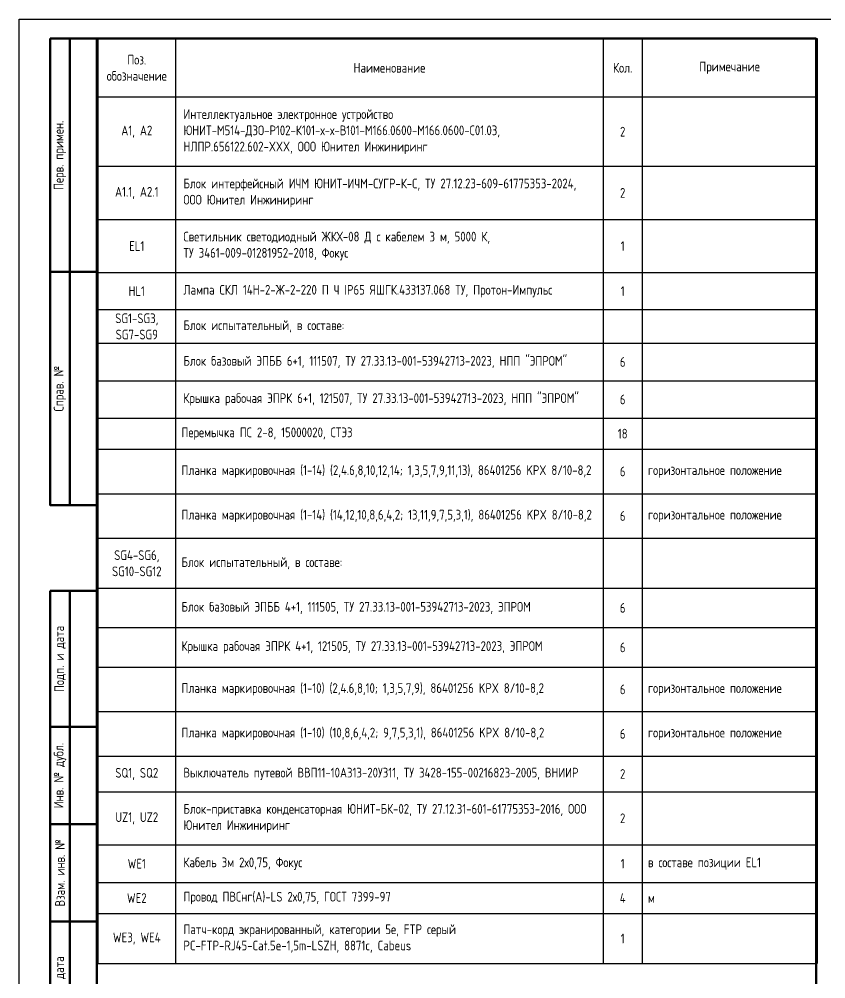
# Model space of a CAD drawing. Header units: millimetres. Extents: x -1102 to 3953, y -90 to 618.
# Drawn here: x -420 to -212.5, y 50.2 to 297 of the extents above; entities that cross this region are included whole.
import ezdxf

# ---------------------------------------------------------------- set-up
doc = ezdxf.new("R2010")
doc.units = ezdxf.units.MM
doc.styles.add('Gost_type_A', font='GOST_A.TTF')

# ---------------------------------------------------------------- blocks, each defined once
blk = doc.blocks.new('*T16')
at = {"color": 0, "lineweight": -2, "transparency": 16777216}
for p, q in [((0, 0), (185, 0)), ((0, 0), (0, -15)), ((20, 0), (20, -15)), ((130, 0), (130, -15)), ((140, 0), (140, -15)), ((185, 0), (185, -15)), ((209.75, 0), (394.75, 0)), ((209.75, 0), (209.75, -15)), ((229.75, 0), (229.75, -15)), ((339.75, 0), (339.75, -15)), ((349.75, 0), (349.75, -15)), ((394.75, 0), (394.75, -15))]:
    blk.add_line(p, q, dxfattribs=at)
at = {"color": 0, "linetype": 'ByBlock', "lineweight": -2, "transparency": 16777216}
for p, q in [((0, -15), (185, -15)), ((0, -15), (0, -237.81)), ((20, -15), (20, -237.81)), ((130, -15), (130, -237.81)), ((140, -15), (140, -97.58)), ((185, -15), (185, -237.81)), ((209.75, -15), (394.75, -15)), ((209.75, -15), (209.75, -170.33)), ((229.75, -15), (229.75, -170.33)), ((339.75, -15), (339.75, -170.33)), ((349.75, -15), (349.75, -102.88)), ((394.75, -15), (394.75, -170.33)), ((209.75, -32), (394.75, -32)), ((0, -32.83), (185, -32.83)), ((209.75, -40.67), (394.75, -40.67)), ((0, -46.5), (185, -46.5)), ((209.75, -50.29), (394.75, -50.29)), ((209.75, -58.29), (394.75, -58.29)), ((0, -60.17), (185, -60.17)), ((209.75, -68.74), (394.75, -68.74)), ((0, -69.67), (185, -69.67)), ((0, -78.34), (185, -78.34)), ((209.75, -85.74), (394.75, -85.74)), ((0, -87.96), (185, -87.96)), ((209.75, -94.88), (394.75, -94.88)), ((0, -97.58), (185, -97.58)), ((140, -97.58), (140, -184.5)), ((209.75, -102.88), (394.75, -102.88)), ((349.75, -102.88), (349.75, -114.33)), ((0, -105.58), (185, -105.58)), ((209.75, -114.33), (394.75, -114.33)), ((349.75, -114.33), (349.75, -170.33)), ((0, -117.03), (185, -117.03)), ((209.75, -122.33), (394.75, -122.33)), ((0, -128.48), (185, -128.48)), ((209.75, -130.33), (394.75, -130.33)), ((209.75, -138.33), (394.75, -138.33)), ((0, -141.31), (185, -141.31)), ((209.75, -146.33), (394.75, -146.33)), ((0, -151.46), (185, -151.46)), ((209.75, -154.33), (394.75, -154.33)), ((0, -161.6), (185, -161.6)), ((209.75, -162.33), (394.75, -162.33)), ((209.75, -170.33), (394.75, -170.33)), ((0, -173.05), (185, -173.05)), ((0, -184.5), (185, -184.5)), ((140, -184.5), (140, -237.81)), ((0, -193.65), (185, -193.65)), ((0, -207.31), (185, -207.31)), ((0, -216.98), (185, -216.98)), ((0, -224.98), (185, -224.98)), ((0, -237.81), (185, -237.81))]:
    blk.add_line(p, q, dxfattribs=at)
at = {"transparency": 16777216, "char_height": 2.5, "style": 'Gost_type_A'}
for s, insert, width, attachment_point in [('Поз. обозначение', (10, -7.5), 17, 5), ('Поз. обозначение', (219.75, -7.5), 17, 5), ('Наименование', (75, -7.5), 107, 5), ('Кол.', (135, -7.5), 7, 5), ('Примечание', (162.5, -7.5), 42, 5), ('Наименование', (284.75, -7.5), 107, 5), ('Кол.', (344.75, -7.5), 7, 5), ('Примечание', (372.25, -7.5), 42, 5), ('Перемычка ПС 2-8, 15000020, СТЭЗ ', (21.5, -101.58), 107, 4), ('18', (135, -101.58), 7, 5), ('Планка маркировочная (41-52), 86401217 KPX 6/10-6,2', (231.25, -108.61), 107, 4), ('6', (135, -111.3), 7, 5), ('Планка маркировочная (1-14) (14,12,10,8,6,4,2; 13,11,9,7,5,3,1), 86401256 KPX 8/10-8,2', (21.5, -122.75), 107, 4), ('6', (135, -122.75), 7, 5), ('{\\C256;Блок испытательный, в составе:}', (21.5, -134.9), 107, 4), ('Блок базовый ЭПББ 4+1, 111505, ТУ 27.33.13-001-53942713-2023, ЭПРОМ', (21.5, -146.38), 107, 4), ('6', (135, -146.38), 7, 5), ('Крышка рабочая ЭПРК 4+1, 121505, ТУ 27.33.13-001-53942713-2023, ЭПРОМ', (21.5, -156.53), 107, 4), ('6', (135, -156.53), 7, 5), ('Планка маркировочная (1-10) (2,4.6,8,10; 1,3,5,7,9), 86401256 KPX 8/10-8,2', (21.5, -167.33), 107, 4), ('6', (135, -167.33), 7, 5), ('Планка маркировочная (1-10) (10,8,6,4,2; 9,7,5,3,1), 86401256 KPX 8/10-8,2', (21.5, -178.78), 107, 4), ('6', (135, -178.78), 7, 5)]:
    blk.add_mtext(s, dxfattribs=dict(at, insert=insert, width=width, attachment_point=attachment_point))
at = {"color": 0, "transparency": 16777216, "char_height": 2.5, "style": 'Gost_type_A'}
for s, insert, width, attachment_point in [('{\\C256;Интеллектуальное электронное устройство ЮНИТ-М514-ДЗО-Р102-К101-х-х-В101-М166.0600-М166.0600-С01.03, НЛПР.656122.602-XXX, }ООО Юнител Инжиниринг', (22, -23.92), 106, 4), ('X1:1-X1:40, X2:1-X2:40', (219.75, -23.5), 18, 5), ('{\\C256;Соединитель электрический RUT 6-RTK/S, HNT-090374, ТУ 27.33.13-001-54070557-2024, ГОСТ IEC 60947-7-1-2016, ОРТИС}', (231.75, -23.5), 106, 4), ('A1, A2', (10, -23.92), 18, 5), ('2', (135, -23.92), 7, 5), ('80', (344.75, -23.5), 7, 5), ('Блок интерфейсный ИЧМ ЮНИТ-ИЧМ-СУГР-К-С, ТУ 27.12.23-609-61775353-2024, ООО Юнител Инжиниринг', (22, -39.67), 106, 4), ('{\\C256;Пластина торцевая D-RUT 6-RTK, HNT-090665, ОРТИС}', (231.75, -36.33), 106, 4), ('14', (344.75, -36.33), 7, 5), ('A1.1, A2.1', (10, -39.67), 18, 5), ('2', (135, -39.67), 7, 5), ('Перемычка коммутационная SB 2-RTK/S, HNT-090979, ОРТИС', (231.75, -45.48), 106, 4), ('18', (344.75, -45.48), 7, 5), ('Светильник светодиодный ЖКХ-08 Д с кабелем 3 м, 5000 К,\\PТУ 3461-009-01281952-2018, Фокус ', (22, -53.33), 106, 4), ('EL1', (10, -53.33), 18, 5), ('1', (135, -53.33), 7, 5), ('Перемычка FB 2-RTK/S, HNT-091821, ОРТИС', (231.75, -54.29), 106, 4), ('6', (344.75, -54.29), 7, 5), ('{\\C256;Планка маркировочная (1-40), 86401256 KPX 8/10-8,2}', (231.75, -63.51), 106, 4), ('HL1', (10, -64.92), 18, 5), ('{\\C256;Лампа СКЛ 14Н-2-Ж-2-220 П Ч IP65 ЯШГК.433137.068 ТУ, Протон-Импульс}', (22, -64.92), 106, 4), ('1', (135, -64.92), 7, 5), ('2', (344.75, -63.51), 7, 5), ('вертикальное положение', (351.25, -63.51), 42, 4), ('SG1-SG3, SG7-SG9', (10, -74), 18, 5), ('{\\C256;Блок испытательный, в составе:}', (22, -74), 106, 4), ('X1:41-X1:52, X2:41-X2:52', (219.75, -77.24), 18, 5), ('Соединитель электрический RPV 4-MT(-P), HNT-131560, ТУ 27.33.13-001-54070557-2024, ГОСТ IEC 60947-7-1-2016, ОРТИС ', (231.75, -77.24), 106, 4), ('24', (344.75, -77.24), 7, 5), ('{\\C256;Блок базовый ЭПББ 6+1, 111507, ТУ 27.33.13-001-53942713-2023, НПП "ЭПРОМ"}', (22, -83.15), 106, 4), ('6', (135, -83.15), 7, 5), ('Пластина торцевая D-RPV 4-MT(-P), HNT-131561, ОРТИС', (231.75, -90.31), 106, 4), ('{\\C256;Крышка рабочая ЭПРК 6+1, 121507, ТУ 27.33.13-001-53942713-2023, НПП "ЭПРОМ"}', (22, -92.77), 106, 4), ('10', (344.75, -90.31), 7, 5), ('6', (135, -92.77), 7, 5), ('Перемычка FBS 2-6, HNT-091360, ОРТИС', (231.75, -98.88), 106, 4), ('10', (344.75, -98.88), 7, 5), ('2', (344.75, -108.61), 7, 5), ('вертикальное положение', (351.25, -108.61), 42, 4), ('{\\C256;Планка маркировочная} (1-14) (2,4.6,8,10,12,14; 1,3,5,7,9,11,13){\\C256;, 86401256 KPX 8/10-8,2}', (21.5, -111.3), 107, 4), ('горизонтальное положение', (141.5, -111.3), 42, 4), ('горизонтальное положение', (141.5, -122.75), 42, 4), ('SG4-SG6, SG10-SG12', (10, -134.9), 18, 5), ('горизонтальное положение', (141.5, -167.33), 42, 4), ('горизонтальное положение', (141.5, -178.78), 42, 4), ('{\\C256;Выключатель путевой ВВП11-10А313-20У311, ТУ 3428-155-00216823-2005, ВНИИР }', (22, -189.08), 106, 4), ('SQ1, SQ2', (10, -189.08), 18, 5), ('2', (135, -189.08), 7, 5), ('{\\C256;Блок-приставка конденсаторная ЮНИТ-БК-02, ТУ 27.12.31-601-61775353-2016, }ООО Юнител Инжиниринг', (22, -200.48), 106, 4), ('UZ1, UZ2', (10, -200.48), 18, 5), ('2', (135, -200.48), 7, 5), ('WE1', (10, -212.15), 18, 5), ('Кабель 3м 2х0,75, Фокус', (22, -212.15), 106, 4), ('1', (135, -212.15), 7, 5), ('{\\C256;в составе позиции} EL1', (141.5, -212.15), 42, 4), ('Провод ПВСнг(А)-LS 2х0,75, ГОСТ 7399-97', (22, -220.98), 106, 4), ('WE2', (10, -220.98), 18, 5), ('4', (135, -220.98), 7, 5), ('{\\C256;м}', (141.5, -220.98), 42, 4), ('{\\C256;Патч-корд экранированный, категории 5е, FTP серый PC-FTP-RJ45-Cat.5e-1,5m-LSZH, 8871c, Cabeus}', (22, -231.4), 106, 4), ('WE3, WE4', (10, -231.4), 18, 5), ('1', (135, -231.4), 7, 5)]:
    blk.add_mtext(s, dxfattribs=dict(at, insert=insert, width=width, attachment_point=attachment_point))
blk = doc.blocks.new('Штамп левый верхний')
at = {"lineweight": 50}
for points in [[(-12, 0), (-7, 0), (-7, -60), (-12, -60)], [(-7, 0), (0, 0), (0, -60), (-7, -60)], [(-12, -60), (-7, -60), (-7, -120), (-12, -120)], [(-7, -60), (0, -60), (0, -120), (-7, -120)]]:
    blk.add_lwpolyline(points, close=True, dxfattribs=at)
at = {"char_height": 2.5, "width": 60, "attachment_point": 5, "rotation": 90, "style": 'Gost_type_A'}
for s, insert in [('Перв. примен.', (-9.5, -30)), ('Справ. №', (-9.5, -90))]:
    blk.add_mtext(s, dxfattribs=dict(at, insert=insert))
blk = doc.blocks.new('Штамп левый нижний')
at = {"lineweight": 50}
for points in [[(-12, 145), (-7, 145), (-7, 110), (-12, 110)], [(-7, 145), (0, 145), (0, 110), (-7, 110)], [(-12, 110), (-7, 110), (-7, 85), (-12, 85)], [(-7, 110), (0, 110), (0, 85), (-7, 85)], [(-12, 85), (-7, 85), (-7, 60), (-12, 60)], [(-7, 85), (0, 85), (0, 60), (-7, 60)], [(-12, 60), (-7, 60), (-7, 25), (-12, 25)], [(-7, 60), (0, 60), (0, 25), (-7, 25)], [(-12, 25), (-7, 25), (-7, 0), (-12, 0)], [(-7, 25), (0, 25), (0, 0), (-7, 0)]]:
    blk.add_lwpolyline(points, close=True, dxfattribs=at)
at = {"char_height": 2.5, "attachment_point": 5, "rotation": 90, "style": 'Gost_type_A'}
for s, insert, width in [('Подп. и дата', (-9.5, 127.5), 35), ('Инв. № дубл.', (-9.5, 97.5), 25), ('Взам. инв. №', (-9.5, 72.5), 25), ('Подп. и дата', (-9.5, 42.5), 35), ('Инв. N подл.', (-9.5, 12.5), 25)]:
    blk.add_mtext(s, dxfattribs=dict(at, insert=insert, width=width))
blk = doc.blocks.new('Формат_А4')
blk.add_lwpolyline([(0, 297), (0, 0), (-210, 0), (-210, 297)], close=True)
at = {"lineweight": 50}
blk.add_lwpolyline([(-190, 292), (-5, 292), (-5, 5), (-190, 5)], close=True, dxfattribs=at)

msp = doc.modelspace()

# ---------------------------------------------------------------- block references
for name, p in [('Формат_А4', (-210, 0)), ('Штамп левый верхний', (-400, 292)), ('*T16', (-399.75, 292)), ('Штамп левый нижний', (-400, 5))]:
    msp.add_blockref(name, p)

doc.saveas('drawing.dxf')
